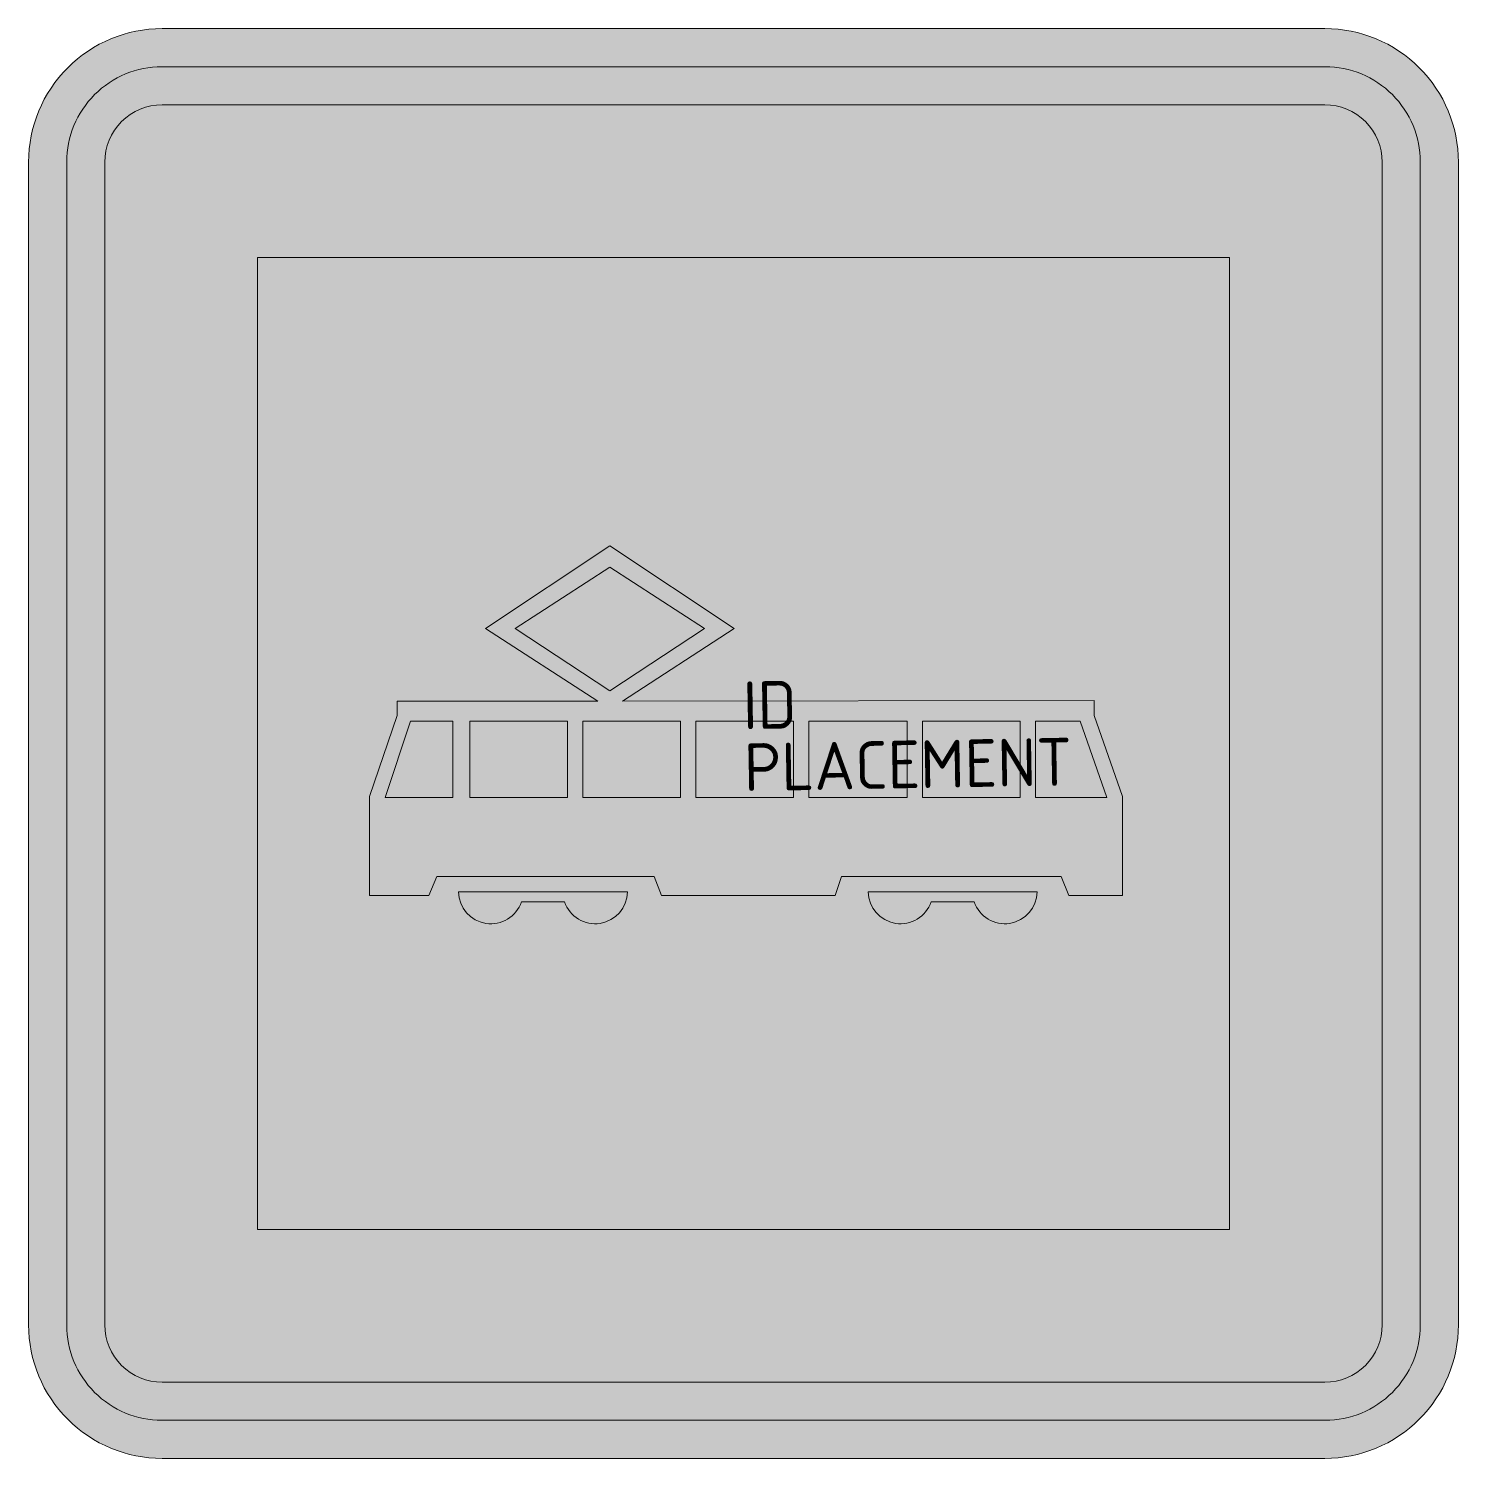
# Model space of a CAD drawing. Extents: x -3.75 to 3.75, y -3.75 to 3.75.
import ezdxf
from ezdxf.enums import TextEntityAlignment as Align

# ---------------------------------------------------------------- set-up
doc = ezdxf.new("R2010")
doc.units = 0
doc.styles.add('NLCS-ISO', font='NLCS-ISO.ttf', dxfattribs={"height": 0.25})

msp = doc.modelspace()

# ---------------------------------------------------------------- hatches: boundary and pattern name
at = {"true_color": 0x005b8c}
h = msp.add_hatch(color=146, dxfattribs=at)
h.dxf.hatch_style = 1
h.paths.add_polyline_path([(3.05, 3.75), (-3.05, 3.75, 0.414214), (-3.75, 3.05), (-3.75, 0), (-3.55, 0), (-3.55, 3.05, -0.414214), (-3.05, 3.55), (3.05, 3.55, -0.414214), (3.55, 3.05), (3.55, 0), (3.75, 0), (3.75, 3.05, 0.414214)])
at = {"true_color": 0xf1f0ea}
h = msp.add_hatch(color=7, dxfattribs=at)
h.dxf.hatch_style = 1
h.paths.add_polyline_path([(3.05, 3.55), (-3.05, 3.55, 0.414214), (-3.55, 3.05), (-3.55, 0), (-3.35, 0), (-3.35, 3.05, -0.414214), (-3.05, 3.35), (3.05, 3.35, -0.414214), (3.35, 3.05), (3.35, 0), (3.55, 0), (3.55, 3.05, 0.414214)])
at = {"true_color": 0x005b8c}
h = msp.add_hatch(color=146, dxfattribs=at)
h.dxf.hatch_style = 1
h.paths.add_polyline_path([(0, 3.35), (-3.05, 3.35, 0.414214), (-3.35, 3.05), (-3.35, -3.05, 0.414214), (-3.05, -3.35), (0, -3.35), (0, -2.55), (-2.55, -2.55), (-2.55, 2.55), (0, 2.55)])
h = msp.add_hatch(color=146, dxfattribs=at)
h.dxf.hatch_style = 1
h.paths.add_polyline_path([(3.35, 3.05, 0.414214), (3.05, 3.35), (0, 3.35), (0, 2.55), (2.55, 2.55), (2.55, -2.55), (0, -2.55), (0, -3.35), (3.05, -3.35, 0.414214), (3.35, -3.05)])
at = {"true_color": 0xf1f0ea}
h = msp.add_hatch(color=7, dxfattribs=at)
h.dxf.hatch_style = 1
h.paths.add_polyline_path([(-2.55, -2.55), (2.55, -2.55), (2.55, 2.55), (-2.55, 2.55)])
at = {"true_color": 0x2a292a}
h = msp.add_hatch(color=250, dxfattribs=at)
h.dxf.hatch_style = 1
h.paths.add_polyline_path([(1.84, 0.225), (-0.6348, 0.2214), (-0.0494, 0.6029), (-0.7015, 1.0364), (-1.3535, 0.6029), (-0.7644, 0.2214), (-1.8166, 0.2214), (-1.8166, 0.1472), (-1.9611, -0.2788), (-1.9611, -0.7974), (-1.6499, -0.7974), (-1.6091, -0.6974), (-0.4681, -0.6974), (-0.431, -0.7974), (0.4804, -0.7974), (0.5137, -0.6974), (1.6659, -0.6974), (1.7066, -0.7974), (1.9882, -0.7974), (1.9882, -0.2788), (1.84, 0.1472)])
h.paths.add_polyline_path([(-0.331, 0.1176), (-0.331, -0.2825), (-0.8422, -0.2825), (-0.8422, 0.1176)], flags=16)
h.paths.add_polyline_path([(-0.7015, 0.2769), (-1.1979, 0.6029), (-0.7015, 0.9252), (-0.205, 0.6029)], flags=16)
h.paths.add_polyline_path([(-0.9237, 0.1176), (-0.9237, -0.2825), (-1.435, -0.2825), (-1.435, 0.1176)], flags=16)
h.paths.add_polyline_path([(-0.2495, 0.1176), (0.2618, 0.1176), (0.2618, -0.2825), (-0.2495, -0.2825)], flags=16)
h.paths.add_polyline_path([(-1.5239, 0.1176), (-1.5239, -0.2825), (-1.8796, -0.2825), (-1.7462, 0.1176)], flags=16)
h.paths.add_polyline_path([(0.3433, 0.1176), (0.8583, 0.1176), (0.8583, -0.2825), (0.3433, -0.2825)], flags=16)
h.paths.add_polyline_path([(0.9397, 0.1176), (1.451, 0.1176), (1.451, -0.2825), (0.9397, -0.2825)], flags=16)
h.paths.add_polyline_path([(1.5325, 0.1176), (1.7659, 0.1176), (1.9067, -0.2825), (1.5325, -0.2825)], flags=16)
at = {"true_color": 0x005b8c}
h = msp.add_hatch(color=146, dxfattribs=at)
h.dxf.hatch_style = 1
h.paths.add_polyline_path([(-3.55, 0), (-3.75, 0), (-3.75, -3.05, 0.414214), (-3.05, -3.75), (3.05, -3.75, 0.414214), (3.75, -3.05), (3.75, 0), (3.55, 0), (3.55, -3.05, -0.414214), (3.05, -3.55), (-3.05, -3.55, -0.414214), (-3.55, -3.05)])
at = {"true_color": 0xf1f0ea}
h = msp.add_hatch(color=7, dxfattribs=at)
h.dxf.hatch_style = 1
h.paths.add_polyline_path([(-3.35, 0), (-3.55, 0), (-3.55, -3.05, 0.414214), (-3.05, -3.55), (3.05, -3.55, 0.414214), (3.55, -3.05), (3.55, 0), (3.35, 0), (3.35, -3.05, -0.414214), (3.05, -3.35), (-3.05, -3.35, -0.414214), (-3.35, -3.05)])
at = {"true_color": 0x2a292a}
h = msp.add_hatch(color=250, dxfattribs=at)
h.dxf.hatch_style = 1
h.paths.add_polyline_path([(-0.6088, -0.7789), (-1.4943, -0.7789, 0.841709), (-1.1645, -0.8308), (-0.9386, -0.8308, 0.841604)])
h = msp.add_hatch(color=250, dxfattribs=at)
h.dxf.hatch_style = 1
h.paths.add_polyline_path([(1.5399, -0.7789), (0.6545, -0.7789, 0.841709), (0.9842, -0.8308), (1.2102, -0.8308, 0.841604)])

# ---------------------------------------------------------------- linework, layer by layer
at = {"color": 145, "lineweight": 0, "true_color": 0x377daf}
msp.add_lwpolyline([(-3.05, -3.75), (3.05, -3.75, 0.414214), (3.75, -3.05), (3.75, 3.05, 0.414214), (3.05, 3.75), (-3.05, 3.75, 0.414214), (-3.75, 3.05), (-3.75, -3.05, 0.414214)], format="xyb", close=True, dxfattribs=at)
at = {"color": 7, "lineweight": 0, "true_color": 0xf1f0ea}
for points in [[(-3.05, -3.55), (3.05, -3.55, 0.414214), (3.55, -3.05), (3.55, 3.05, 0.414214), (3.05, 3.55), (-3.05, 3.55, 0.414214), (-3.55, 3.05), (-3.55, -3.05, 0.414214)], [(-3.05, -3.35), (3.05, -3.35, 0.414214), (3.35, -3.05), (3.35, 3.05, 0.414214), (3.05, 3.35), (-3.05, 3.35, 0.414214), (-3.35, 3.05), (-3.35, -3.05, 0.414214)]]:
    msp.add_lwpolyline(points, format="xyb", close=True, dxfattribs=at)
msp.add_lwpolyline([(-2.55, -2.55), (2.55, -2.55), (2.55, 2.55), (-2.55, 2.55)], close=True, dxfattribs=at)
at = {"color": 250, "lineweight": 0, "true_color": 0x2a292a}
for points in [[(-0.6348, 0.2214), (-0.0494, 0.6029), (-0.7015, 1.0364), (-1.3535, 0.6029), (-0.7644, 0.2214), (-1.8166, 0.2214), (-1.8166, 0.1472), (-1.9611, -0.2788), (-1.9611, -0.7974), (-1.6499, -0.7974), (-1.6091, -0.6974), (-0.4681, -0.6974), (-0.431, -0.7974), (0.4804, -0.7974), (0.5137, -0.6974), (1.6659, -0.6974), (1.7066, -0.7974), (1.9882, -0.7974), (1.9882, -0.2788), (1.84, 0.1472), (1.84, 0.225), (-0.6348, 0.2214)], [(-0.7015, 0.2769), (-0.205, 0.6029), (-0.7015, 0.9252), (-1.1979, 0.6029), (-0.7015, 0.2769)], [(-1.5239, -0.2825), (-1.5239, 0.1176), (-1.7462, 0.1176), (-1.8796, -0.2825), (-1.5239, -0.2825)], [(-1.435, -0.2825), (-0.9237, -0.2825), (-0.9237, 0.1176), (-1.435, 0.1176), (-1.435, -0.2825)], [(-0.8422, -0.2825), (-0.331, -0.2825), (-0.331, 0.1176), (-0.8422, 0.1176), (-0.8422, -0.2825)], [(-0.2495, -0.2825), (0.2618, -0.2825), (0.2618, 0.1176), (-0.2495, 0.1176), (-0.2495, -0.2825)], [(0.3433, -0.2825), (0.8583, -0.2825), (0.8583, 0.1176), (0.3433, 0.1176), (0.3433, -0.2825)], [(0.9397, -0.2825), (1.451, -0.2825), (1.451, 0.1176), (0.9397, 0.1176), (0.9397, -0.2825)], [(1.9067, -0.2825), (1.7659, 0.1176), (1.5325, 0.1176), (1.5325, -0.2825), (1.9067, -0.2825)]]:
    msp.add_lwpolyline(points, dxfattribs=at)
for points in [[(-0.6088, -0.7789), (-1.4943, -0.7789, 0.841709), (-1.1645, -0.8308), (-0.9386, -0.8308, 0.841604), (-0.6088, -0.7789)], [(1.5399, -0.7789), (0.6545, -0.7789, 0.841709), (0.9842, -0.8308), (1.2102, -0.8308, 0.841604), (1.5399, -0.7789)]]:
    msp.add_lwpolyline(points, format="xyb", close=True, dxfattribs=at)

# ---------------------------------------------------------------- texts
at = {"style": 'NLCS-ISO'}
msp.add_attdef('ID', text='', height=0.25, rotation=1, dxfattribs=at).set_placement((0, 0), align=Align.BOTTOM_LEFT)
msp.add_attdef('PLACEMENT', text='', height=0.25, rotation=1, dxfattribs=at).set_placement((0, 0), align=Align.TOP_LEFT)

doc.saveas('drawing.dxf')
